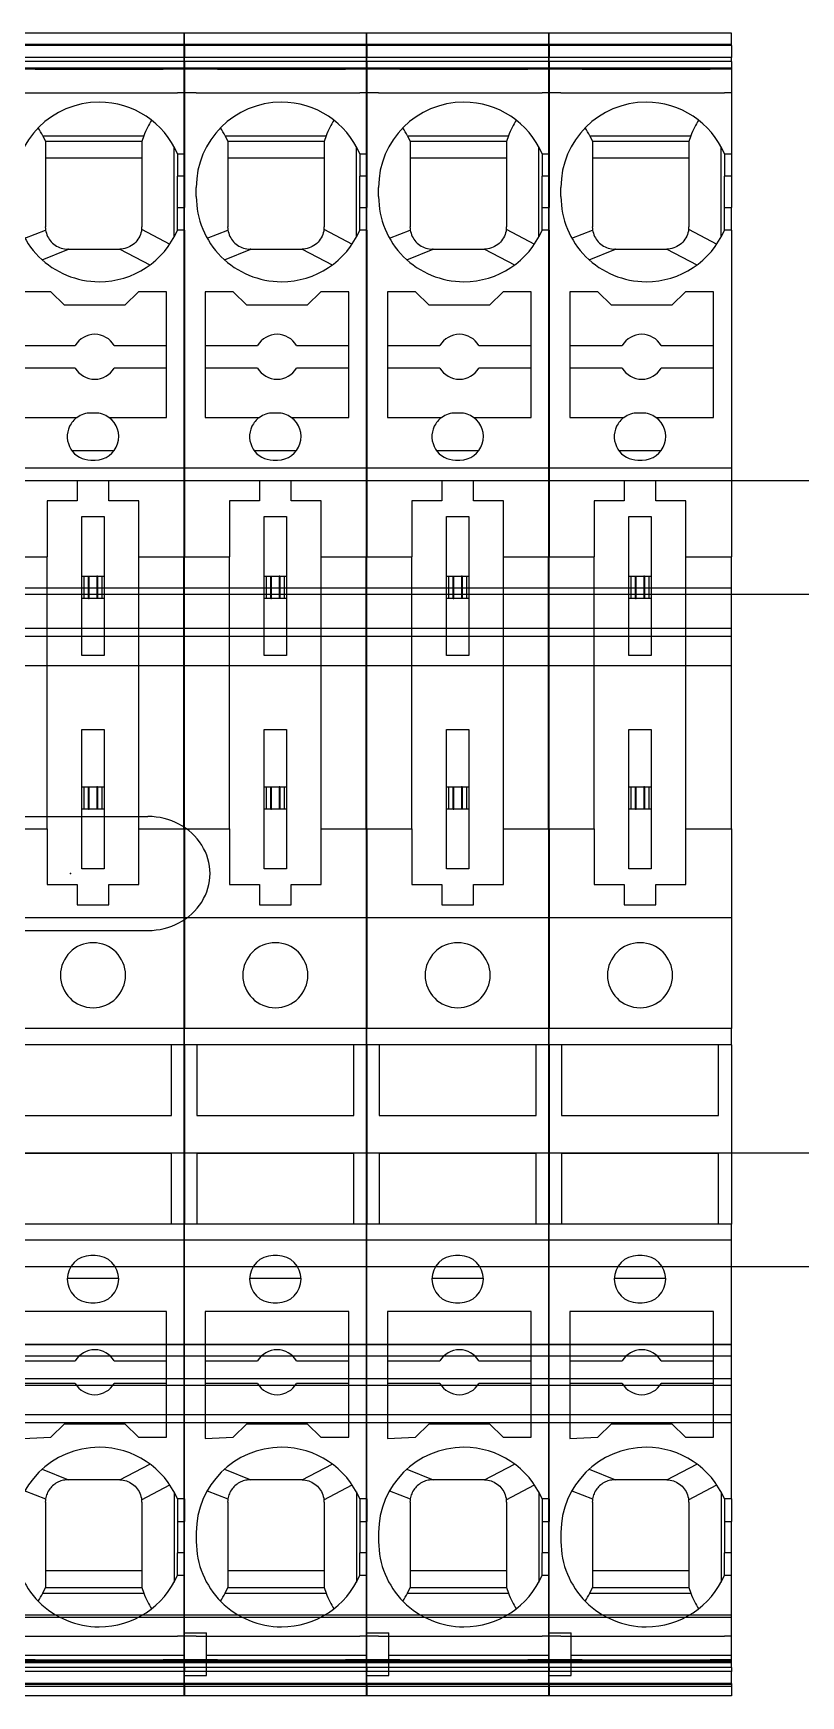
# Model space of a CAD drawing. Header units: inches. Extents: x -13.2 to 36, y -6.6 to 12.8.
# Drawn here: x 25.309 to 26.656, y 1.307 to 4.225 of the extents above; entities that cross this region are included whole.
import ezdxf
from ezdxf.enums import TextEntityAlignment as Align

# ---------------------------------------------------------------- set-up
doc = ezdxf.new("R2010")
doc.units = ezdxf.units.IN
doc.header["$MEASUREMENT"] = 0
for name, color, linetype in [('MAIN-1', 7, 'Continuous'), ('MAIN-2', 7, 'Continuous'), ('PSYMS', 7, 'Continuous')]:
    doc.layers.add(name, color=color, linetype=linetype)
doc.styles.get("Standard").update_dxf_attribs({"font": 'arial.ttf'})

# ---------------------------------------------------------------- blocks, each defined once
blk = doc.blocks.new('FP_Phoenix Contact_3212166')
at = {"layer": 'MAIN-1'}
for p, q in [((-1.748, 0.3208), (-1.748, 0)), ((-1.7264, 0.3208), (-1.748, 0.3208)), ((-1.7264, 0.3208), (-1.7264, 0)), ((-1.7264, 0.3208), (-1.7052, 0.3208)), ((-1.7052, 0.3208), (-1.7052, 0)), ((-1.6985, 0.3208), (-1.7052, 0.3208)), ((-1.6985, 0.3208), (-1.6985, 0)), ((-1.6985, 0.3208), (-1.5364, 0.3208)), ((-1.3903, 0.3027), (-1.5488, 0.3027)), ((-1.5364, 0.3087), (-1.5364, 0.3208)), ((-1.5364, 0.3208), (-1.4971, 0.3208)), ((-1.5364, 0.3087), (-1.4971, 0.3087)), ((-1.4971, 0.3208), (-1.4971, 0.3087)), ((-1.4971, 0.3208), (-1.442, 0.3208)), ((-1.442, 0.3087), (-1.4971, 0.3087)), ((-1.442, 0.3087), (-1.442, 0.3208)), ((-1.4026, 0.3208), (-1.442, 0.3208)), ((-1.4026, 0.3087), (-1.442, 0.3087)), ((-1.4039, 0.2457), (-1.3781, 0.2953)), ((-1.4026, 0.3208), (-1.4026, 0.3087)), ((-1.4026, 0.3208), (-0.9851, 0.3208)), ((-0.9851, 0), (-0.9851, 0.3208)), ((-0.9851, 0.3208), (-0.8294, 0.3208)), ((-0.8294, 0.2411), (-0.8294, 0.3208)), ((-0.3516, 0.3208), (-0.8294, 0.3208)), ((-0.3516, 0.2411), (-0.3516, 0.3208)), ((-0.3516, 0.3208), (-0.1959, 0.3208)), ((-0.1959, 0), (-0.1959, 0.3208)), ((-0.1959, 0.3208), (-0.0011, 0.3208)), ((-0.0011, 0.3208), (-0.0011, 0)), ((0.0272, 0.3208), (-0.0011, 0.3208)), ((0.0272, 0.3208), (0.0272, 0)), ((0.0272, 0.3208), (0.3421, 0.3208)), ((0.1512, 0.2982), (0.0272, 0.2982)), ((0.1512, 0.0226), (0.1512, 0.2982)), ((0.3421, 0.2982), (0.2181, 0.2982)), ((0.2181, 0.2982), (0.2181, 0.0226)), ((0.3421, 0.3208), (0.3421, 0)), ((0.3704, 0.3208), (0.3421, 0.3208)), ((0.3704, 0.3208), (0.3704, 0)), ((0.8243, 0.3208), (0.3704, 0.3208)), ((0.8256, 0.2457), (0.7998, 0.2953)), ((0.812, 0.3027), (0.9705, 0.3027)), ((0.8243, 0.3208), (0.8243, 0.3087)), ((0.8243, 0.3208), (0.8637, 0.3208)), ((0.8243, 0.3087), (0.8637, 0.3087)), ((0.8637, 0.3087), (0.8637, 0.3208)), ((0.9188, 0.3208), (0.8637, 0.3208)), ((0.8637, 0.3087), (0.9188, 0.3087)), ((0.9188, 0.3208), (0.9188, 0.3087)), ((0.9581, 0.3208), (0.9188, 0.3208)), ((0.9581, 0.3087), (0.9188, 0.3087)), ((0.9581, 0.3087), (0.9581, 0.3208)), ((1.1202, 0.3208), (0.9581, 0.3208)), ((1.1202, 0.3208), (1.1202, 0)), ((1.1202, 0.3208), (1.1269, 0.3208)), ((1.1269, 0.3208), (1.1269, 0)), ((1.1482, 0.3208), (1.1269, 0.3208)), ((1.1482, 0.3208), (1.1482, 0)), ((1.1482, 0.3208), (1.1697, 0.3208)), ((1.1697, 0.3208), (1.1697, 0)), ((-1.0739, 0.2893), (-1.2944, 0.2893)), ((-1.2944, 0.2893), (-1.2944, 0.2401)), ((-1.1999, 0.1974), (-1.1999, 0.2893)), ((-1.1605, 0.2893), (-1.1605, 0.1974)), ((-1.0739, 0.1883), (-1.0739, 0.2893)), ((0.7161, 0.2893), (0.4956, 0.2893)), ((0.4956, 0.2893), (0.4956, 0.0374)), ((0.5822, 0.1974), (0.5822, 0.2893)), ((0.6216, 0.2893), (0.6216, 0.1974)), ((0.7161, 0.2401), (0.7161, 0.2893)), ((-1.5679, 0.0722), (-1.5679, 0.2496)), ((-1.5679, 0.2496), (-1.5581, 0.246)), ((-1.5581, 0.246), (-1.5581, 0.0768)), ((-1.5581, 0.246), (-1.4085, 0.246)), ((-1.5286, 0.246), (-1.5286, 0.0768)), ((-1.4039, 0.2457), (-1.4008, 0.2453)), ((-1.4008, 0.2453), (-1.3978, 0.2445)), ((-1.3978, 0.2445), (-1.3948, 0.2435)), ((-1.3948, 0.2435), (-1.3919, 0.2423)), ((-1.3919, 0.2423), (-1.3891, 0.2409)), ((-1.3891, 0.2409), (-1.3864, 0.2392)), ((-1.3864, 0.2392), (-1.3839, 0.2373)), ((-1.3839, 0.2373), (-1.3815, 0.2353)), ((-1.3815, 0.2353), (-1.3793, 0.233)), ((-1.3691, 0.2072), (-1.3415, 0.2603)), ((-1.2944, 0.2401), (-1.2707, 0.2165)), ((-0.8294, 0.2411), (-0.9271, 0.2411)), ((-0.9271, 0.2411), (-0.9271, 0.188)), ((-0.3516, 0.2411), (-0.8294, 0.2411)), ((-0.254, 0.2411), (-0.3516, 0.2411)), ((-0.254, 0.188), (-0.254, 0.2411)), ((0.6924, 0.2165), (0.7161, 0.2401)), ((0.7909, 0.2072), (0.7632, 0.2603)), ((0.8, 0.2319), (0.802, 0.2341)), ((0.802, 0.2341), (0.8042, 0.2362)), ((0.8042, 0.2362), (0.8065, 0.2381)), ((0.8065, 0.2381), (0.8089, 0.2398)), ((0.8089, 0.2398), (0.8115, 0.2413)), ((0.8115, 0.2413), (0.8142, 0.2426)), ((0.8142, 0.2426), (0.817, 0.2437)), ((0.817, 0.2437), (0.8198, 0.2446)), ((0.8198, 0.2446), (0.8227, 0.2453)), ((0.8227, 0.2453), (0.8256, 0.2457)), ((0.8302, 0.246), (0.9798, 0.246)), ((0.9503, 0.246), (0.9503, 0.0768)), ((0.9798, 0.246), (0.9896, 0.2496)), ((0.9798, 0.0768), (0.9798, 0.246)), ((0.9896, 0.0722), (0.9896, 0.2496)), ((-1.3793, 0.233), (-1.3773, 0.2306)), ((-1.3773, 0.2306), (-1.3754, 0.228)), ((-1.3754, 0.228), (-1.3738, 0.2253)), ((-1.3738, 0.2253), (-1.3725, 0.2225)), ((-1.3725, 0.2225), (-1.3713, 0.2195)), ((-1.3713, 0.2195), (-1.3704, 0.2165)), ((-1.3704, 0.2165), (-1.3697, 0.2135)), ((-1.3697, 0.2135), (-1.3693, 0.2103)), ((-1.3693, 0.2103), (-1.3691, 0.2072)), ((-1.3691, 0.1176), (-1.3691, 0.2067)), ((-1.2707, 0.2165), (-1.2707, 0.1102)), ((0.4373, 0.2056), (0.4373, 0.1152)), ((0.6924, 0.1102), (0.6924, 0.2165)), ((0.7908, 0.2067), (0.7908, 0.1176)), ((0.7909, 0.2072), (0.791, 0.2102)), ((0.791, 0.2102), (0.7914, 0.2131)), ((0.7914, 0.2131), (0.792, 0.2161)), ((0.792, 0.2161), (0.7928, 0.2189)), ((0.7928, 0.2189), (0.7938, 0.2217)), ((0.7938, 0.2217), (0.7951, 0.2244)), ((0.7951, 0.2244), (0.7965, 0.227)), ((0.7965, 0.227), (0.7982, 0.2295)), ((0.7982, 0.2295), (0.8, 0.2319)), ((-1.0156, 0.1233), (-1.0156, 0.1975)), ((-0.9271, 0.188), (-0.9625, 0.188)), ((-0.9625, 0.188), (-0.9625, 0.1328)), ((-0.8997, 0.1801), (-0.6557, 0.1801)), ((-0.8997, 0.1407), (-0.8997, 0.1801)), ((-0.7954, 0.1682), (-0.7954, 0.1801)), ((-0.7561, 0.1801), (-0.7561, 0.1682)), ((-0.6557, 0.1801), (-0.6557, 0.1407)), ((-0.5258, 0.1801), (-0.2818, 0.1801)), ((-0.5258, 0.1407), (-0.5258, 0.1801)), ((-0.4254, 0.1682), (-0.4254, 0.1801)), ((-0.3861, 0.1801), (-0.3861, 0.1682)), ((-0.2818, 0.1801), (-0.2818, 0.1407)), ((-0.2185, 0.188), (-0.254, 0.188)), ((-0.2185, 0.1328), (-0.2185, 0.188)), ((-1.0816, 0.1565), (-1.0816, 0.1643)), ((-0.9989, 0.1565), (-0.9989, 0.1643)), ((-0.7954, 0.1682), (-0.7561, 0.1682)), ((-0.7954, 0.1682), (-0.7954, 0.1673)), ((-0.7954, 0.1673), (-0.7561, 0.1673)), ((-0.7954, 0.1535), (-0.7954, 0.1673)), ((-0.7561, 0.1535), (-0.7954, 0.1535)), ((-0.7954, 0.1526), (-0.7954, 0.1535)), ((-0.7954, 0.1407), (-0.7954, 0.1526)), ((-0.7561, 0.1526), (-0.7954, 0.1526)), ((-0.7561, 0.1682), (-0.7561, 0.1673)), ((-0.7561, 0.1673), (-0.7561, 0.1535)), ((-0.7561, 0.1526), (-0.7561, 0.1535)), ((-0.7561, 0.1526), (-0.7561, 0.1407)), ((-0.4254, 0.1682), (-0.4254, 0.1673)), ((-0.4254, 0.1682), (-0.3861, 0.1682)), ((-0.4254, 0.1673), (-0.3861, 0.1673)), ((-0.4254, 0.1535), (-0.4254, 0.1673)), ((-0.3861, 0.1535), (-0.4254, 0.1535)), ((-0.4254, 0.1526), (-0.4254, 0.1535)), ((-0.4254, 0.1407), (-0.4254, 0.1526)), ((-0.3861, 0.1526), (-0.4254, 0.1526)), ((-0.3861, 0.1682), (-0.3861, 0.1673)), ((-0.3861, 0.1673), (-0.3861, 0.1535)), ((-0.3861, 0.1526), (-0.3861, 0.1535)), ((-0.3861, 0.1526), (-0.3861, 0.1407)), ((0.3972, 0.1643), (0.3972, 0.1565)), ((0.4799, 0.1565), (0.4799, 0.1643)), ((-1.3691, 0.1176), (-1.3691, 0.1161)), ((-1.3505, 0.0711), (-1.3691, 0.1176)), ((-1.1999, 0.0374), (-1.1999, 0.1293)), ((-1.1605, 0.1293), (-1.1605, 0.0374)), ((-1.0739, 0.0374), (-1.0739, 0.1325)), ((-0.9625, 0.1328), (-0.9271, 0.1328)), ((-0.9271, 0.1328), (-0.9271, 0.0797)), ((-0.6557, 0.1407), (-0.8997, 0.1407)), ((-0.2818, 0.1407), (-0.5258, 0.1407)), ((-0.254, 0.0797), (-0.254, 0.1328)), ((-0.254, 0.1328), (-0.2185, 0.1328)), ((0.5822, 0.0374), (0.5822, 0.1293)), ((0.6216, 0.1293), (0.6216, 0.0374)), ((0.7722, 0.0711), (0.7908, 0.1176)), ((0.7908, 0.1176), (0.7908, 0.1161)), ((-1.3817, 0.0872), (-1.3797, 0.0893)), ((-1.3797, 0.0893), (-1.3777, 0.0916)), ((-1.3777, 0.0916), (-1.376, 0.0939)), ((-1.376, 0.0939), (-1.3744, 0.0964)), ((-1.3744, 0.0964), (-1.373, 0.099)), ((-1.373, 0.099), (-1.3719, 0.1017)), ((-1.3719, 0.1017), (-1.3709, 0.1045)), ((-1.3709, 0.1045), (-1.3701, 0.1073)), ((-1.3701, 0.1073), (-1.3696, 0.1102)), ((-1.3696, 0.1102), (-1.3693, 0.1132)), ((-1.3693, 0.1132), (-1.3691, 0.1161)), ((-1.2707, 0.1102), (-1.2944, 0.0866)), ((0.7161, 0.0866), (0.6924, 0.1102)), ((0.7908, 0.1161), (0.7909, 0.1137)), ((0.7909, 0.1137), (0.7911, 0.1112)), ((0.7911, 0.1112), (0.7915, 0.1088)), ((0.7915, 0.1088), (0.792, 0.1065)), ((0.792, 0.1065), (0.7927, 0.1041)), ((0.7927, 0.1041), (0.7935, 0.1018)), ((0.7935, 0.1018), (0.7945, 0.0996)), ((0.7945, 0.0996), (0.7956, 0.0974)), ((0.7956, 0.0974), (0.7968, 0.0953)), ((0.7968, 0.0953), (0.7981, 0.0933)), ((0.7981, 0.0933), (0.7996, 0.0914)), ((0.7996, 0.0914), (0.8012, 0.0895)), ((0.8012, 0.0895), (0.8029, 0.0878)), ((0.8029, 0.0878), (0.8047, 0.0861)), ((-1.5679, 0.0722), (-1.5581, 0.0768)), ((-1.5581, 0.0768), (-1.4085, 0.0768)), ((-1.4027, 0.0772), (-1.3998, 0.0777)), ((-1.3881, 0.041), (-1.4027, 0.0772)), ((-1.3998, 0.0777), (-1.397, 0.0785)), ((-1.397, 0.0785), (-1.3942, 0.0795)), ((-1.3942, 0.0795), (-1.3915, 0.0806)), ((-1.3915, 0.0806), (-1.3889, 0.082)), ((-1.3889, 0.082), (-1.3864, 0.0836)), ((-1.3864, 0.0836), (-1.384, 0.0853)), ((-1.384, 0.0853), (-1.3817, 0.0872)), ((-1.2944, 0.0866), (-1.2944, 0.0374)), ((-0.9271, 0.0797), (-0.8294, 0.0797)), ((-0.8294, 0), (-0.8294, 0.0797)), ((-0.3516, 0.0797), (-0.8294, 0.0797)), ((-0.3516, 0.0797), (-0.254, 0.0797)), ((-0.3516, 0), (-0.3516, 0.0797)), ((0.718, 0.0374), (0.7161, 0.0866)), ((0.8047, 0.0861), (0.8066, 0.0846)), ((0.8066, 0.0846), (0.8086, 0.0832)), ((0.8086, 0.0832), (0.8107, 0.0819)), ((0.8098, 0.041), (0.8244, 0.0772)), ((0.8107, 0.0819), (0.8128, 0.0808)), ((0.8128, 0.0808), (0.8151, 0.0798)), ((0.8151, 0.0798), (0.8173, 0.0789)), ((0.8173, 0.0789), (0.8196, 0.0782)), ((0.8196, 0.0782), (0.822, 0.0776)), ((0.822, 0.0776), (0.8244, 0.0772)), ((0.8302, 0.0768), (0.9798, 0.0768)), ((0.9896, 0.0722), (0.9798, 0.0768)), ((-1.2944, 0.0374), (-1.0739, 0.0374)), ((0.4956, 0.0374), (0.718, 0.0374)), ((-1.748, 0), (-1.7264, 0)), ((-1.7264, 0), (-1.7052, 0)), ((-1.7052, 0), (-1.6985, 0)), ((-1.6985, 0), (-0.9851, 0)), ((-1.4616, 0.0216), (-1.4774, 0.0216)), ((-0.9851, 0), (-0.8294, 0)), ((-0.3516, 0), (-0.8294, 0)), ((-0.3516, 0), (-0.1959, 0)), ((-0.1959, 0), (-0.0011, 0)), ((-0.0011, 0), (0.0272, 0)), ((0.0272, 0.0226), (0.1512, 0.0226)), ((0.0272, 0), (0.3421, 0)), ((0.2181, 0.0226), (0.3421, 0.0226)), ((0.8833, 0.0216), (0.8991, 0.0216)), ((0.3421, 0), (0.3704, 0)), ((0.3704, 0), (1.1202, 0)), ((1.1202, 0), (1.1269, 0)), ((1.1269, 0), (1.1482, 0)), ((1.1482, 0), (1.1697, 0))]:
    blk.add_line(p, q, dxfattribs=at)
for centre, radius, start, end in [((-1.4774, 0.1712), 0.1496, 113.2495, 180), ((-1.4616, 0.1712), 0.1496, 0, 66.7505), ((0.8833, 0.1712), 0.1496, 113.2495, 180), ((0.8991, 0.1712), 0.1496, 0, 66.7505), ((-1.0402, 0.1643), 0.0413, 0, 144.6283), ((-0.0948, 0.1604), 0.0571, 0, 180), ((0.4386, 0.1643), 0.0413, 0, 180), ((-1.1802, 0.1634), 0.0394, 120, 180), ((-1.1802, 0.1634), 0.0394, 0, 60), ((-1.0402, 0.1643), 0.0413, 144.6283, 180), ((0.6019, 0.1634), 0.0394, 120, 180), ((0.6019, 0.1634), 0.0394, 0, 60), ((-1.4774, 0.1712), 0.1496, 180, 270), ((-1.4616, 0.1712), 0.1496, 270, 0), ((-1.1802, 0.1634), 0.0394, 180, 240), ((-1.1802, 0.1634), 0.0394, 300, 0), ((-1.0402, 0.1565), 0.0413, 180, 215.3718), ((-1.0402, 0.1565), 0.0413, 244.249, 0), ((-0.0948, 0.1604), 0.0571, 180, 0), ((0.4386, 0.1565), 0.0413, 180, 0), ((0.6019, 0.1634), 0.0394, 180, 240), ((0.6019, 0.1634), 0.0394, 300, 0), ((0.8833, 0.1712), 0.1496, 180, 270), ((0.8991, 0.1712), 0.1496, 270, 0), ((-1.0402, 0.1565), 0.0413, 215.3718, 244.249)]:
    blk.add_arc(centre, radius, start, end, dxfattribs=at)
for centre, major_axis, ratio, start_param, end_param in [((-1.5089, 0.3135), (-0.1181, 0), 0.624869, 0.749282, 1.047198), ((0.9306, 0.3135), (0.1181, 0), 0.624869, -1.047198, -0.749282), ((-1.4085, 0.2067), (-0.0394, 0), 1, -1.688205, -1.570796), ((0.8302, 0.2067), (0.0394, 0), 1, 1.570796, 1.688205), ((-1.4085, 0.2067), (0, -0.0394), 1, 1.570796, 1.584532), ((0.8302, 0.2067), (0, -0.0394), 1, -1.584532, -1.570796), ((-1.5089, -0.0107), (-0.1181, 0), 0.809784, -1.047198, -0.902302), ((-1.4085, 0.1161), (0, 0.0394), 1, 3.141593, 3.290708), ((0.8302, 0.1161), (0, 0.0394), 1, 2.992477, 3.141593), ((0.9306, -0.0107), (0.1181, 0), 0.809784, 0.902302, 1.047198)]:
    blk.add_ellipse(centre, major_axis=major_axis, ratio=ratio, start_param=start_param, end_param=end_param, dxfattribs=at)
at = {"layer": 'MAIN-2'}
for p, q in [((-1.748, 0.3208), (-1.748, 0.3208)), ((-1.748, 0.3208), (-1.748, 0.3208)), ((-1.7283, 0.3208), (-1.7283, 0)), ((-1.6869, 0.3208), (-1.6869, 0.2802)), ((-1.6868, 0.3208), (-1.6868, 0)), ((-1.6857, 0), (-1.6857, 0.3208)), ((-1.6851, 0.3208), (-1.6851, 0.2837)), ((-1.6436, 0.3208), (-1.6436, 0.3087)), ((-1.6436, 0.0216), (-1.6436, 0.3087)), ((-1.5364, 0.3208), (-1.5364, 0.3208)), ((-1.5364, 0.3087), (-1.5364, 0.3087)), ((-1.5364, 0.3087), (-1.5364, 0.3087)), ((-1.4026, 0.3208), (-1.4026, 0.3208)), ((-1.4026, 0.3087), (-1.4026, 0.3087)), ((-1.4026, 0.3087), (-1.4026, 0.3087)), ((-0.9851, 0.3208), (-0.9851, 0.3208)), ((-0.7742, 0.3208), (-0.7742, 0)), ((-0.7033, 0.3208), (-0.7033, 0)), ((-0.6892, 0.3208), (-0.6892, 0)), ((-0.6892, 0.3208), (-0.6892, 0.3208)), ((-0.638, 0.3208), (-0.638, 0)), ((-0.638, 0.3208), (-0.638, 0.3208)), ((-0.1959, 0.3208), (-0.1959, 0.3208)), ((0.0272, 0.3208), (0.0272, 0.3208)), ((0.0272, 0.2982), (0.0272, 0.2982)), ((0.1512, 0.2982), (0.1512, 0.2982)), ((0.2181, 0.2982), (0.2181, 0.2982)), ((0.3421, 0.3208), (0.3421, 0.3208)), ((0.3421, 0.2982), (0.3421, 0.2982)), ((0.5526, 0), (0.5526, 0.3208)), ((0.5536, 0.3208), (0.5536, 0)), ((0.5739, 0.3208), (0.5739, 0)), ((0.6133, 0.3208), (0.6133, 0)), ((0.6137, 0.3208), (0.6137, 0)), ((0.6255, 0.3208), (0.6255, 0)), ((0.6255, 0.3208), (0.6255, 0.3208)), ((0.6767, 0.3208), (0.6767, 0)), ((0.6767, 0.3208), (0.6767, 0.3208)), ((0.6908, 0.3208), (0.6908, 0)), ((0.8243, 0.3208), (0.8243, 0.3208)), ((0.8243, 0.3087), (0.8243, 0.3087)), ((0.8243, 0.3087), (0.8243, 0.3087)), ((0.9581, 0.3208), (0.9581, 0.3208)), ((0.9581, 0.3087), (0.9581, 0.3087)), ((0.9581, 0.3087), (0.9581, 0.3087)), ((1.028, 0.3208), (1.028, 0)), ((1.028, 0.3208), (1.028, 0.3208)), ((1.0321, 0.3208), (1.0321, 0)), ((1.0653, 0.3208), (1.0653, 0.3087)), ((1.0653, 0.0216), (1.0653, 0.3087)), ((1.0989, 0.3208), (1.0989, 0.0394)), ((1.1068, 0.3208), (1.1068, 0.2837)), ((1.1085, 0.3208), (1.1085, 0)), ((1.1086, 0.3208), (1.1086, 0.2802)), ((1.1107, 0.3208), (1.1107, 0.3208)), ((1.1107, 0.3208), (1.1107, 0)), ((1.1114, 0), (1.1114, 0.3208)), ((1.15, 0.3208), (1.15, 0)), ((1.1534, 0.3208), (1.1534, 0)), ((1.1697, 0.3208), (1.1697, 0.3208)), ((1.1697, 0.3208), (1.1697, 0.3208)), ((1.1697, 0.3208), (1.1697, 0.3208)), ((-1.6869, 0.0623), (-1.6869, 0.2802)), ((-1.6851, 0.0588), (-1.6851, 0.2837)), ((-1.2944, 0.2893), (-1.2944, 0.2893)), ((-1.1999, 0.2893), (-1.1999, 0.2893)), ((-1.1605, 0.2893), (-1.1605, 0.2893)), ((-1.0739, 0.2893), (-1.0739, 0.2893)), ((0.4956, 0.2893), (0.4956, 0.2893)), ((0.5822, 0.2893), (0.5822, 0.2893)), ((0.6216, 0.2893), (0.6216, 0.2893)), ((0.7161, 0.2893), (0.7161, 0.2893)), ((1.1068, 0.0588), (1.1068, 0.2837)), ((1.1086, 0.0623), (1.1086, 0.2802)), ((-1.5581, 0.246), (-1.5581, 0.246)), ((-1.5286, 0.246), (-1.5286, 0.246)), ((-1.4085, 0.246), (-1.4085, 0.246)), ((-1.4085, 0.246), (-1.4085, 0.246)), ((-1.2944, 0.2401), (-1.2944, 0.2401)), ((-0.9271, 0.2411), (-0.9271, 0.2411)), ((-0.254, 0.2411), (-0.254, 0.2411)), ((0.7161, 0.2401), (0.7161, 0.2401)), ((0.8302, 0.246), (0.8302, 0.246)), ((0.8302, 0.246), (0.8302, 0.246)), ((0.9503, 0.246), (0.9503, 0.246)), ((0.9798, 0.246), (0.9798, 0.246)), ((-1.3691, 0.2067), (-1.3691, 0.2067)), ((-1.3691, 0.2067), (-1.3691, 0.2067)), ((-1.3691, 0.2067), (-1.3691, 0.2067)), ((-1.2707, 0.2165), (-1.2707, 0.2165)), ((0.6924, 0.2165), (0.6924, 0.2165)), ((0.7908, 0.2067), (0.7908, 0.2067)), ((0.7908, 0.2067), (0.7908, 0.2067)), ((0.7908, 0.2067), (0.7908, 0.2067)), ((-1.1999, 0.1974), (-1.1999, 0.1974)), ((-1.1605, 0.1974), (-1.1605, 0.1974)), ((-1.0739, 0.1883), (-1.0739, 0.1883)), ((-0.9625, 0.188), (-0.9625, 0.188)), ((-0.9271, 0.188), (-0.9271, 0.188)), ((-0.8997, 0.1801), (-0.8997, 0.1801)), ((-0.7954, 0.1801), (-0.7954, 0.1801)), ((-0.7954, 0.1801), (-0.7954, 0.1801)), ((-0.7954, 0.176), (-0.7561, 0.176)), ((-0.7561, 0.1801), (-0.7561, 0.1801)), ((-0.7561, 0.1801), (-0.7561, 0.1801)), ((-0.6557, 0.1801), (-0.6557, 0.1801)), ((-0.5258, 0.1801), (-0.5258, 0.1801)), ((-0.4254, 0.1801), (-0.4254, 0.1801)), ((-0.4254, 0.1801), (-0.4254, 0.1801)), ((-0.4254, 0.176), (-0.3861, 0.176)), ((-0.3861, 0.1801), (-0.3861, 0.1801)), ((-0.3861, 0.1801), (-0.3861, 0.1801)), ((-0.2818, 0.1801), (-0.2818, 0.1801)), ((-0.254, 0.188), (-0.254, 0.188)), ((-0.2185, 0.188), (-0.2185, 0.188)), ((0.5822, 0.1974), (0.5822, 0.1974)), ((0.6216, 0.1974), (0.6216, 0.1974)), ((-1.0816, 0.1643), (-1.0816, 0.1643)), ((-1.0816, 0.1565), (-1.0816, 0.1565)), ((-0.9989, 0.1643), (-0.9989, 0.1643)), ((-0.9989, 0.1565), (-0.9989, 0.1565)), ((-0.1519, 0.1604), (-0.1519, 0.1604)), ((-0.0377, 0.1604), (-0.0377, 0.1604)), ((0.3972, 0.1643), (0.3972, 0.1643)), ((0.3972, 0.1565), (0.3972, 0.1565)), ((0.4799, 0.1643), (0.4799, 0.1643)), ((0.4799, 0.1565), (0.4799, 0.1565)), ((-1.1999, 0.1293), (-1.1999, 0.1293)), ((-1.1605, 0.1293), (-1.1605, 0.1293)), ((-1.0739, 0.1325), (-1.0739, 0.1325)), ((-0.9625, 0.1328), (-0.9625, 0.1328)), ((-0.9271, 0.1328), (-0.9271, 0.1328)), ((-0.8997, 0.1407), (-0.8997, 0.1407)), ((-0.7561, 0.1448), (-0.7954, 0.1448)), ((-0.7954, 0.1407), (-0.7954, 0.1407)), ((-0.7954, 0.1407), (-0.7954, 0.1407)), ((-0.7561, 0.1407), (-0.7561, 0.1407)), ((-0.7561, 0.1407), (-0.7561, 0.1407)), ((-0.6557, 0.1407), (-0.6557, 0.1407)), ((-0.5258, 0.1407), (-0.5258, 0.1407)), ((-0.3861, 0.1448), (-0.4254, 0.1448)), ((-0.4254, 0.1407), (-0.4254, 0.1407)), ((-0.4254, 0.1407), (-0.4254, 0.1407)), ((-0.3861, 0.1407), (-0.3861, 0.1407)), ((-0.3861, 0.1407), (-0.3861, 0.1407)), ((-0.2818, 0.1407), (-0.2818, 0.1407)), ((-0.254, 0.1328), (-0.254, 0.1328)), ((-0.2185, 0.1328), (-0.2185, 0.1328)), ((0.5822, 0.1293), (0.5822, 0.1293)), ((0.6216, 0.1293), (0.6216, 0.1293)), ((-1.3691, 0.1161), (-1.3691, 0.1161)), ((-1.3691, 0.1161), (-1.3691, 0.1161)), ((-1.2707, 0.1102), (-1.2707, 0.1102)), ((0.6924, 0.1102), (0.6924, 0.1102)), ((0.7908, 0.1161), (0.7908, 0.1161)), ((0.7908, 0.1161), (0.7908, 0.1161)), ((0.7908, 0.1161), (0.7908, 0.1161)), ((-1.6869, 0.0623), (-1.6869, 0)), ((-1.6851, 0.0588), (-1.6851, 0)), ((-1.5581, 0.0768), (-1.5581, 0.0768)), ((-1.5286, 0.0768), (-1.5286, 0.0768)), ((-1.4085, 0.0768), (-1.4085, 0.0768)), ((-1.2944, 0.0866), (-1.2944, 0.0866)), ((-0.9271, 0.0797), (-0.9271, 0.0797)), ((-0.254, 0.0797), (-0.254, 0.0797)), ((0.7161, 0.0866), (0.7161, 0.0866)), ((0.8302, 0.0768), (0.8302, 0.0768)), ((0.9503, 0.0768), (0.9503, 0.0768)), ((0.9798, 0.0768), (0.9798, 0.0768)), ((1.1068, 0.0588), (1.1068, 0)), ((1.1086, 0.0623), (1.1086, 0)), ((-1.2944, 0.0374), (-1.2944, 0.0374)), ((-1.1999, 0.0374), (-1.1999, 0.0374)), ((-1.1605, 0.0374), (-1.1605, 0.0374)), ((-1.0739, 0.0374), (-1.0739, 0.0374)), ((0.4956, 0.0374), (0.4956, 0.0374)), ((0.5822, 0.0374), (0.5822, 0.0374)), ((0.6216, 0.0374), (0.6216, 0.0374)), ((0.718, 0.0374), (0.718, 0.0374)), ((1.0595, 0), (1.0595, 0.0394)), ((1.1343, 0.0394), (1.0595, 0.0394)), ((1.0595, 0.0394), (1.0595, 0.0394)), ((1.1064, 0), (1.1064, 0.0394)), ((1.1343, 0), (1.1343, 0.0394)), ((-1.748, 0), (-1.748, 0)), ((-1.748, 0), (-1.748, 0)), ((-1.6436, 0.0216), (-1.6436, 0)), ((-1.4774, 0.0216), (-1.4774, 0.0216)), ((-1.4616, 0.0216), (-1.4616, 0.0216)), ((-0.9851, 0), (-0.9851, 0)), ((-0.6892, 0), (-0.6892, 0)), ((-0.638, 0), (-0.638, 0)), ((-0.1959, 0), (-0.1959, 0)), ((0.0272, 0.0226), (0.0272, 0.0226)), ((0.0272, 0), (0.0272, 0)), ((0.1512, 0.0226), (0.1512, 0.0226)), ((0.2181, 0.0226), (0.2181, 0.0226)), ((0.3421, 0.0226), (0.3421, 0.0226)), ((0.3421, 0), (0.3421, 0)), ((0.6255, 0), (0.6255, 0)), ((0.6767, 0), (0.6767, 0)), ((0.8833, 0.0216), (0.8833, 0.0216)), ((0.8991, 0.0216), (0.8991, 0.0216)), ((1.028, 0), (1.028, 0)), ((1.0595, 0), (1.0595, 0)), ((1.0653, 0.0216), (1.0653, 0)), ((1.1107, 0), (1.1107, 0)), ((1.1697, 0), (1.1697, 0)), ((1.1697, 0), (1.1697, 0)), ((1.1697, 0), (1.1697, 0))]:
    blk.add_line(p, q, dxfattribs=at)
blk = doc.blocks.new('HDINA39D')
for p, q in [((0, 0.69), (16.5, 0.69)), ((0, 0.49), (16.5, 0.49)), ((6.754, 0.1), (7.026, 0.1)), ((6.754, -0.1), (7.026, -0.1)), ((0, -0.49), (16.5, -0.49)), ((0, -0.69), (16.5, -0.69))]:
    blk.add_line(p, q)
blk.add_ellipse((7.026, 0), major_axis=(0.109, 0), ratio=0.917668, start_param=4.712386, end_param=7.853986)
blk.add_point((6.89, 0))
at = {"flags": 11}
for p in [(2.95, 0), (12.8, 0)]:
    blk.add_attdef('NC', text='', height=0.01, rotation=270, dxfattribs=at).set_placement(p, align=Align.MIDDLE)

msp = doc.modelspace()

# ---------------------------------------------------------------- block references
at = {"layer": 'PSYMS', "rotation": 270}
for p in [(25.25345, 2.47665), (25.57346, 2.47665), (25.89347, 2.47665), (26.21349, 2.47665)]:
    msp.add_blockref('FP_Phoenix Contact_3212166', p, dxfattribs=at)
at = {"layer": 'PSYMS'}
msp.add_blockref('HDINA39D', (18.4842, 2.75), dxfattribs=at)

doc.saveas('drawing.dxf')
